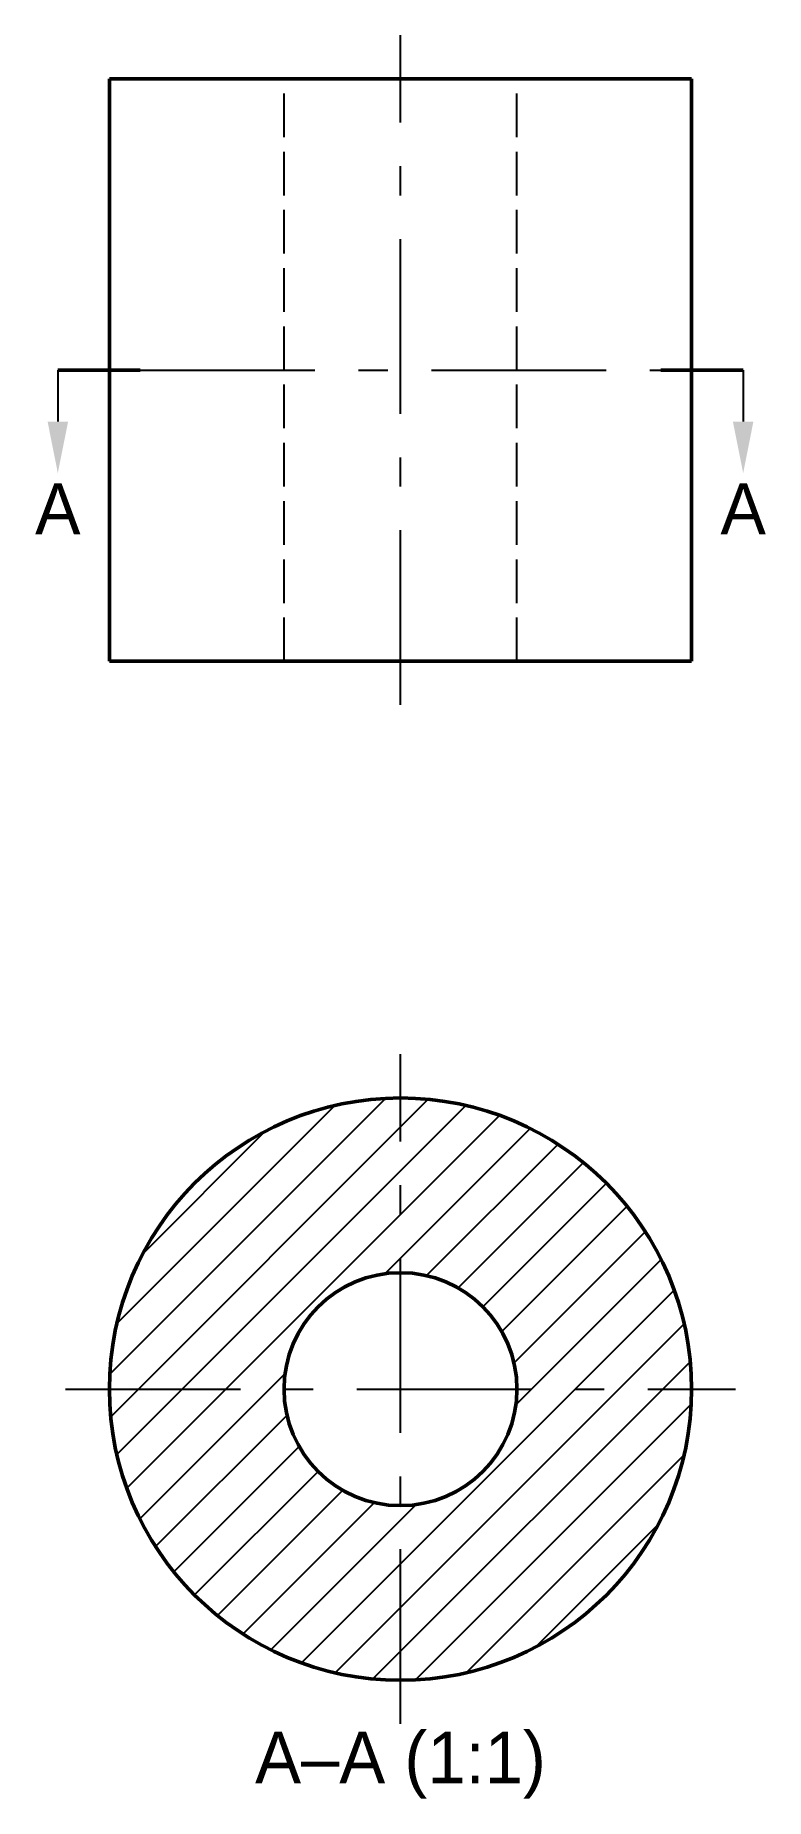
# Model space of a CAD drawing. Header units: millimetres. Extents: x 75 to 125, y 22 to 143.
import ezdxf
from ezdxf.enums import TextEntityAlignment as Align

# ---------------------------------------------------------------- set-up
doc = ezdxf.new("R2010")
doc.units = ezdxf.units.MM
doc.linetypes.add('CENTER', pattern=[20, 12, -3, 2, -3])
doc.linetypes.add('HIDDEN', pattern=[4, 3, -1])
doc.layers.get('0').update_dxf_attribs({"linetype": 'CONTINUOUS'})
for name, color, linetype, lineweight in [('MITTEL', 7, 'CENTER', 25), ('SCHNITTLINIE', 7, 'CENTER', 25), ('SCHNITTLINIE_DICK', 7, 'CONTINUOUS', 50), ('SCHRAFFUR', 7, 'CONTINUOUS', 25), ('SICHTBAR', 7, 'CONTINUOUS', 50), ('VERDECKT', 7, 'HIDDEN', 25)]:
    doc.layers.add(name, color=color, linetype=linetype, lineweight=lineweight)

# ---------------------------------------------------------------- blocks, each defined once
blk = doc.blocks.new('Vorne')
at = {"layer": 'MITTEL'}
blk.add_line((100, 97), (100, 143), dxfattribs=at)
at = {"layer": 'SCHNITTLINIE'}
for p, q in [((76.46, 120), (76.46, 116.46)), ((82.12, 120), (117.88, 120)), ((123.54, 120), (123.54, 116.46))]:
    blk.add_line(p, q, dxfattribs=at)
for points in [[(76.46, 112.93), (75.76, 116.46), (77.17, 116.46)], [(123.54, 112.93), (122.83, 116.46), (124.24, 116.46)]]:
    blk.add_solid(points, dxfattribs=at)
at = {"layer": 'SCHNITTLINIE_DICK'}
for p, q in [((76.46, 120), (82.12, 120)), ((117.88, 120), (123.54, 120))]:
    blk.add_line(p, q, dxfattribs=at)
at = {"layer": 'SICHTBAR'}
for p, q in [((80, 140), (120, 140)), ((80, 100), (80, 140)), ((120, 100), (120, 140)), ((80, 100), (120, 100))]:
    blk.add_line(p, q, dxfattribs=at)
at = {"layer": 'VERDECKT'}
for p, q in [((92, 100), (92, 140)), ((108, 100), (108, 140))]:
    blk.add_line(p, q, dxfattribs=at)
at = {"layer": 'SCHNITTLINIE'}
for p in [(76.46, 108.72), (123.54, 108.72)]:
    blk.add_text('A', height=3.5, dxfattribs=at).set_placement(p, align=Align.CENTER)
blk = doc.blocks.new('Schnitt A–A')
at = {"layer": 'MITTEL'}
for p, q in [((100, 27), (100, 73)), ((77, 50), (123, 50))]:
    blk.add_line(p, q, dxfattribs=at)
at = {"layer": 'SCHRAFFUR'}
for p, q in [((80.03, 51.03), (98.97, 69.97)), ((80.1, 48.1), (101.91, 69.91)), ((80.51, 45.52), (104.49, 69.49)), ((80.52, 54.52), (95.48, 69.48)), ((81.2, 43.2), (106.8, 68.8)), ((98.92, 57.92), (108.91, 67.91)), ((82.3, 59.3), (90.71, 67.71)), ((101.79, 57.8), (110.82, 66.82)), ((103.95, 56.95), (112.56, 65.56)), ((105.66, 55.66), (114.14, 64.14)), ((106.95, 53.95), (115.56, 62.56)), ((107.79, 51.79), (116.82, 60.82)), ((107.93, 48.93), (117.9, 58.9)), ((93.19, 31.19), (118.8, 56.8)), ((95.51, 30.51), (119.49, 54.49)), ((82.09, 41.1), (92.08, 51.08)), ((98.1, 30.1), (119.91, 51.91)), ((101.03, 30.03), (119.97, 48.97)), ((83.18, 39.18), (92.21, 48.21)), ((84.44, 37.44), (93.05, 46.05)), ((104.52, 30.52), (119.48, 45.48)), ((85.86, 35.86), (94.35, 44.35)), ((87.44, 34.44), (96.05, 43.05)), ((89.18, 33.18), (98.21, 42.21)), ((91.1, 32.1), (101.08, 42.08)), ((109.3, 32.3), (117.71, 40.7))]:
    blk.add_line(p, q, dxfattribs=at)
at = {"layer": 'SICHTBAR'}
for radius in [20, 8]:
    blk.add_circle((100, 50), radius, dxfattribs=at)
at = {"layer": 'SCHNITTLINIE'}
blk.add_text('A–A (1:1)', height=3.536, dxfattribs=at).set_placement((100, 22.93), align=Align.CENTER)

msp = doc.modelspace()

# ---------------------------------------------------------------- block references
for name in ['Vorne', 'Schnitt A–A']:
    msp.add_blockref(name, (0, 0))

doc.saveas('drawing.dxf')
